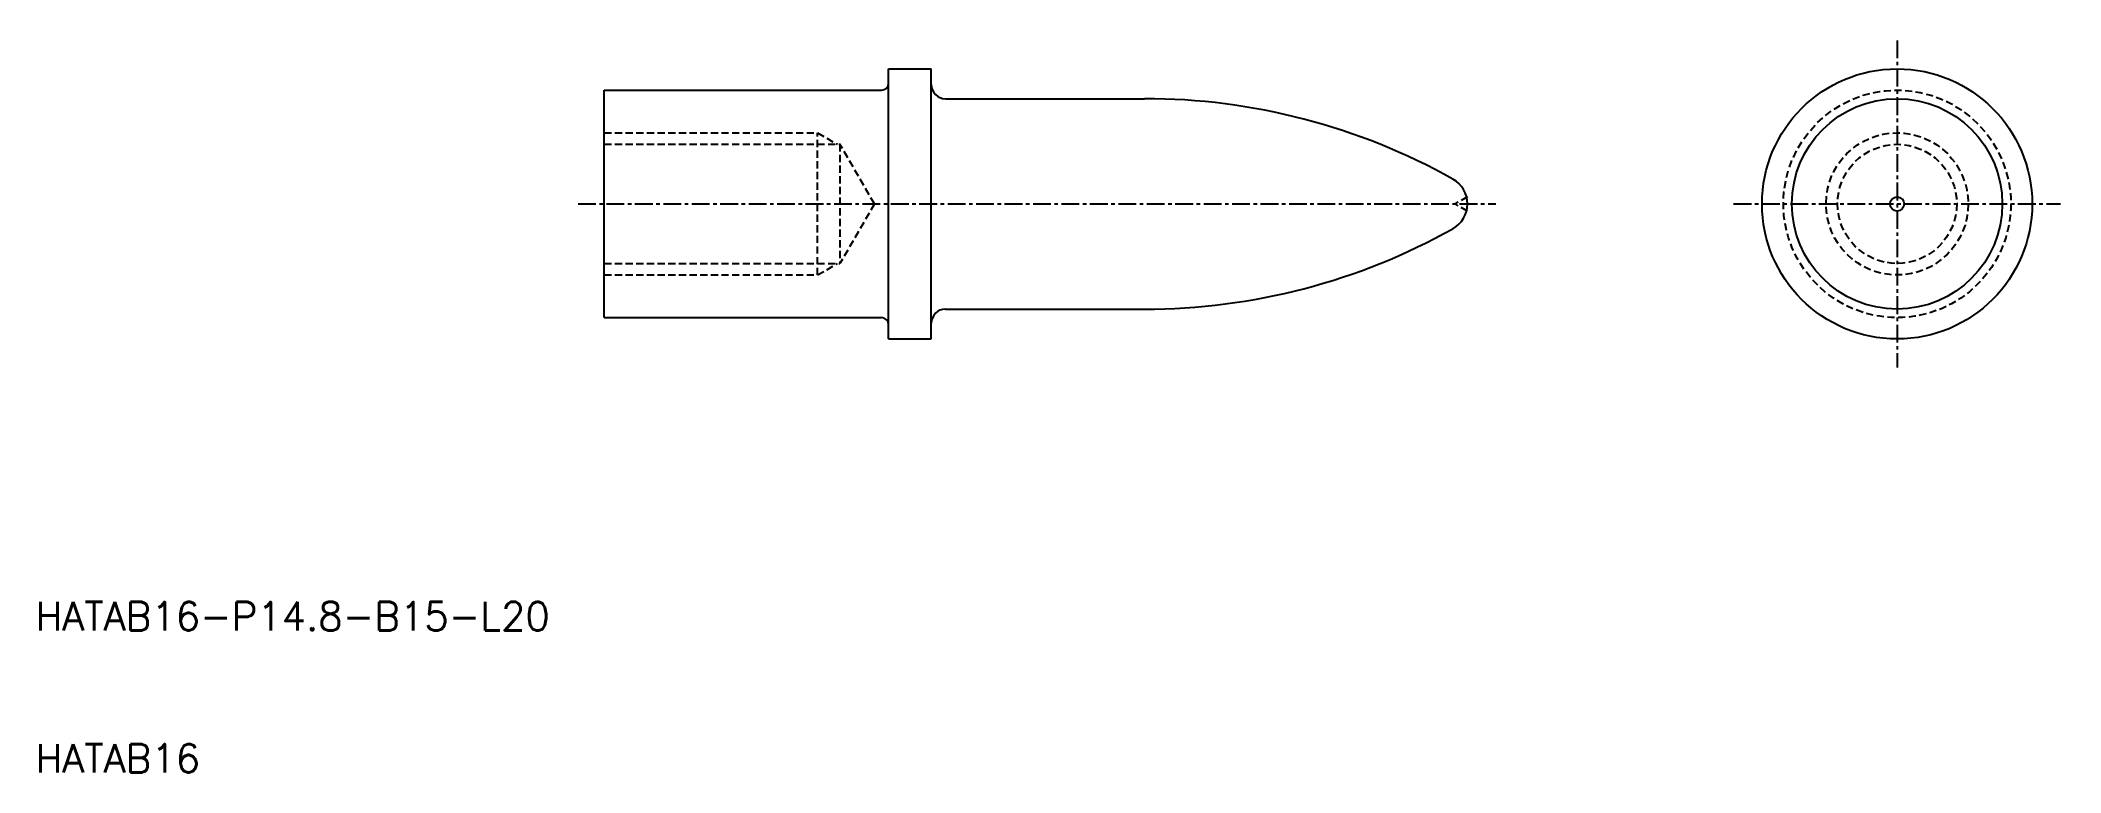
# Model space of a CAD drawing. Extents: x 10 to 152, y 10 to 62.
import ezdxf

# ---------------------------------------------------------------- set-up
doc = ezdxf.new("R2010")
doc.units = 0
doc.linetypes.add('CENTER', pattern=[2, 1.25, -0.25, 0.25, -0.25])
doc.linetypes.add('DASHED', pattern=[0.75, 0.5, -0.25])
doc.layers.get('0').update_dxf_attribs({"linetype": 'CONTINUOUS'})
doc.layers.add('CENTER', color=1, linetype='CENTER')
doc.styles.get("Standard").update_dxf_attribs({"font": 'txt.shx'})

msp = doc.modelspace()

# ---------------------------------------------------------------- linework, layer by layer
at = {"color": 7, "linetype": 'CONTINUOUS'}
for p, q in [((70, 40.5), (70, 59.5)), ((70, 59.5), (73, 59.5)), ((73, 40.5), (73, 59.5)), ((50, 42), (50, 58)), ((50, 58), (69.5, 58)), ((74, 57.4), (88, 57.4)), ((50, 42), (69.5, 42)), ((74, 42.6), (88, 42.6)), ((70, 40.5), (73, 40.5))]:
    msp.add_line(p, q, dxfattribs=at)
at = {"color": 3, "linetype": 'DASHED'}
for p, q in [((50, 55), (65, 55)), ((50, 54.19), (66.58, 54.19)), ((65, 45), (65, 55)), ((65, 55), (66.41, 54.19)), ((66.58, 54.19), (66.58, 45.81)), ((69, 50), (66.58, 54.19)), ((69, 50), (66.58, 45.81)), ((110.71, 50.5), (109.84, 50)), ((110.71, 49.5), (109.84, 50)), ((50, 45.81), (66.58, 45.81)), ((65, 45), (66.41, 45.81)), ((50, 45), (65, 45))]:
    msp.add_line(p, q, dxfattribs=at)
at = {"color": 7, "linetype": 'CONTINUOUS'}
for radius in [9.5, 7.4, 0.5]:
    msp.add_circle((140.93, 50), radius, dxfattribs=at)
at = {"color": 3, "linetype": 'DASHED'}
for radius in [8, 5, 4.19]:
    msp.add_circle((140.93, 50), radius, dxfattribs=at)
at = {"color": 7, "linetype": 'CONTINUOUS'}
for centre, radius, start, end in [((69.5, 58.5), 0.5, 270, 0), ((74, 58.4), 1, 180, 270), ((88, 13), 44.4, 60.7671, 90), ((108.71, 50), 2, 299.2329, 60.7671), ((88, 87), 44.4, 270, 299.2329), ((69.5, 41.5), 0.5, 0, 90), ((74, 41.6), 1, 90, 180)]:
    msp.add_arc(centre, radius, start, end, dxfattribs=at)
at = {"layer": 'CENTER', "color": 1, "linetype": 'CENTER'}
for p, q in [((140.93, 61.5), (140.93, 38.5)), ((48.16, 50), (112.71, 50)), ((129.43, 50), (152.43, 50))]:
    msp.add_line(p, q, dxfattribs=at)

# ---------------------------------------------------------------- texts
at = {"color": 7, "linetype": 'CONTINUOUS'}
for s, p in [('HATAB16-P14.8-B15-L20', (10, 20)), ('HATAB16', (10, 10))]:
    msp.add_text(s, height=2, dxfattribs=at).set_placement(p)

doc.saveas('drawing.dxf')
